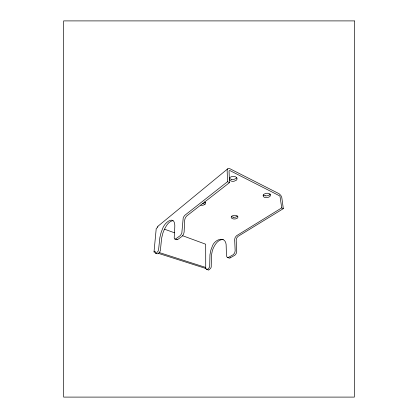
<?xml version="1.0" encoding="UTF-8"?>
<svg xmlns="http://www.w3.org/2000/svg" width="418" height="418" viewBox="0 0 418 418"><rect width="100%" height="100%" fill="white"/><g stroke="black" fill="none" stroke-linecap="round" stroke-linejoin="round"><path stroke-width="0.63" d="M208.185 269.913L206.361 269.276L205.755 267.985A3.354 3.354 0 0 1 205.724 267.447L205.693 244.52A2.006 2.006 0 0 0 205.41 244.107L182.635 235.726M155.062 252.289L154.007 251.949L156.227 228.547L157.22 227.732M231.462 216.461C230.318 218.034 232.899 219.121 234.179 218.98A6.536 6.536 0 0 0 235.715 218.839L237.173 218.253A2.299 2.299 0 0 0 237.607 217.893C238.939 216.336 236.269 215.092 234.937 215.28A6.61 6.61 0 0 0 233.646 215.385L231.948 216.028A2.268 2.268 0 0 0 231.525 216.383L231.462 216.461A3.621 3.621 0 0 0 233.578 217.198M230.261 257.822L234.843 255.241L235.998 253.862A6.693 6.693 0 0 0 236.431 252.9L236.74 251.296L236.201 240.24L236.504 238.688A6.688 6.688 0 0 1 236.922 237.743L238.061 236.358L283.32 208.65L281.805 197.625L281.183 196.047A8.287 8.287 0 0 0 280.546 195.096L279.062 193.706L230.172 168.867A3.543 3.543 0 0 0 229.649 168.637L228.197 168.559L227.314 169.374A2.32 2.32 0 0 0 227.146 170.398L227.549 181.689L184.793 215.322L183.664 216.89A9.52 9.52 0 0 0 183.209 217.924L181.83 233.014A9.525 9.525 0 0 1 181.365 234.07L180.221 235.632L175.968 238.735A1.254 1.254 0 0 1 174.902 239.065M157.967 226.237L227.726 168.82M283.32 208.65L281.727 207.877L280.008 196.371A3.292 3.292 0 0 0 279.658 195.87L230.25 170.737A1.249 1.249 0 0 0 229.707 170.581L229.278 170.716A0.779 0.779 0 0 0 229.064 171.354L229.492 182.629L186.627 216.049L185.498 217.611A9.395 9.395 0 0 0 185.043 218.64L184.641 220.307L184.134 231.98L183.716 233.699A9.405 9.405 0 0 1 183.251 234.754L182.107 236.306L177.843 239.394M204.867 204.48L203.049 205.207A6.563 6.563 0 0 1 201.904 205.301L200.76 205.17M154.007 251.949L155.036 251.187L155.418 253.073L157.461 253.783A1.029 1.029 0 0 0 158.27 253.538M158.297 253.564L159.817 251.798A9.316 9.316 0 0 0 160.366 250.492L161.63 238.155L162.717 233.652A35.446 35.446 0 0 1 164.091 230.046C165.988 226.274 168.391 221.331 173.021 220.615M237.084 216.545L235.376 217.177A6.829 6.829 0 0 1 234.08 217.271L233.573 217.24M269.291 194.997L267.703 195.671A6.97 6.97 0 0 1 266.078 195.864L265.299 195.812M281.727 207.877L236.52 235.747L235.386 237.142A6.751 6.751 0 0 0 234.963 238.088L234.655 239.645L235.167 250.722L234.853 252.326A6.756 6.756 0 0 1 234.425 253.292L233.265 254.677L228.693 257.269M207.605 269.276L209.188 267.708A6.688 6.688 0 0 0 209.69 266.501L209.951 254.802L210.756 250.581A25.085 25.085 0 0 1 211.983 247.247C214.006 238.96 226.624 234.77 226.195 246.557L226.457 255.461A3.177 3.177 0 0 0 226.54 256.156L227.183 257.279L229.064 257.995M223.217 239.551C218.462 239.237 215.275 243.966 213.483 247.769A25.101 25.101 0 0 0 212.25 251.103L211.451 255.32L211.221 266.998A6.625 6.625 0 0 1 210.719 268.199L209.136 269.762A1.217 1.217 0 0 1 208.18 269.934M231.713 179.385L232.58 179.468A6.808 6.808 0 0 0 234.08 179.343L236.055 178.496A2.696 2.696 0 0 0 236.766 177.702L235.475 176.746L233.537 176.339A6.631 6.631 0 0 0 232.037 176.48L230.078 177.342A2.555 2.555 0 0 0 229.31 178.267M158.526 253.397L205.87 268.497M159.352 252.571L205.724 267.447M176.777 239.66L174.729 238.924L174.207 237.884L174.755 227.585C175.764 214.021 164.415 221.786 162.325 229.435A35.415 35.415 0 0 0 160.956 233.04L159.869 237.544L158.558 249.907A9.442 9.442 0 0 1 158.009 251.218L156.489 252.989A1.024 1.024 0 0 1 155.653 253.256M164.478 229.184L174.437 232.774M227.549 181.689L229.492 182.629M270.132 194.161L268.847 193.456L267.327 193.247A6.803 6.803 0 0 0 265.707 193.45L264.124 194.135A3.051 3.051 0 0 0 263.758 194.422C261.835 196.016 264.537 198.027 266.292 197.651A6.772 6.772 0 0 0 267.907 197.458L269.495 196.784A3.088 3.088 0 0 0 269.876 196.497L270.582 195.243L270.132 194.161A2.827 2.827 0 0 1 269.286 194.981M229.414 178.089L230.078 178.732A4.143 4.143 0 0 0 231.713 179.369M236.776 177.718L237.1 178.721L236.807 179.63A2.67 2.67 0 0 1 236.149 180.336L234.174 181.187A6.84 6.84 0 0 1 232.669 181.313L231.797 181.224A4.76 4.76 0 0 1 231.002 181.01L229.377 179.756M177.807 239.357A1.264 1.264 0 0 1 176.767 239.718M228.677 257.248A1.473 1.473 0 0 1 227.491 257.472M230.245 257.801A1.479 1.479 0 0 1 229.059 258.021M157.241 227.732A2.147 2.147 0 0 1 157.957 226.227M204.742 201.936A2.1 2.1 0 0 1 205.426 202.657L205.525 202.918A1.139 1.139 0 0 1 205.572 203.263A1.63 1.63 0 0 1 204.846 204.444M207.589 269.26A1.207 1.207 0 0 1 206.654 269.453M265.299 195.776A3.501 3.501 0 0 1 263.298 194.96M237.56 216.137A2.388 2.388 0 0 1 237.084 216.54M205.238 202.38A2.242 2.242 0 0 1 204.883 202.714L204.35 203.043A4.885 4.885 0 0 1 202.725 203.493M354.349 20.9L63.651 20.9L63.651 397.1L354.349 397.1L354.349 20.9"/></g></svg>
